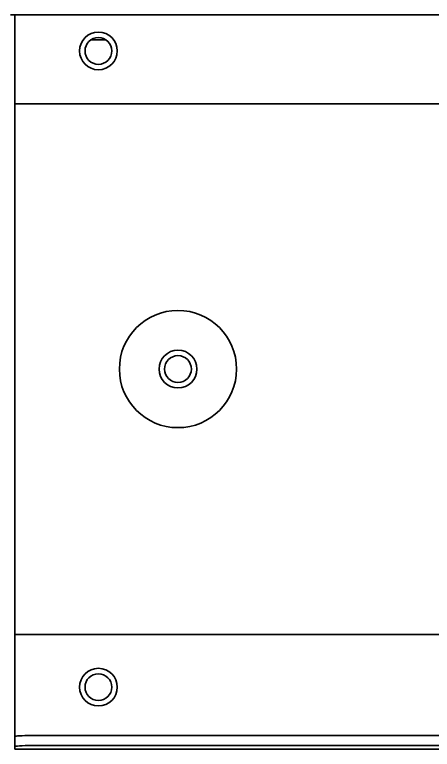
# Model space of a CAD drawing. Extents: x -760 to 4209, y 5795 to 10328.
# Drawn here: x 1916.6 to 1966.4, y 10065.6 to 10153.4 of the extents above; entities that cross this region are included whole.
import ezdxf

# ---------------------------------------------------------------- set-up
doc = ezdxf.new("R2010")
doc.units = 0
doc.header["$LTSCALE"] = 5
doc.layers.add('1', color=7, linetype='CONTINUOUS', true_color=0xffffff)

msp = doc.modelspace()

# ---------------------------------------------------------------- linework, layer by layer
at = {"layer": '1', "color": 7, "linetype": 'Continuous', "lineweight": 35}
for p, q in [((1916.055, 10153.353), (2643.555, 10153.353)), ((1916.555, 10153.353), (1916.555, 10143.722)), ((1925.653, 10150.341), (1927.464, 10150.341)), ((1916.555, 10143.722), (1916.555, 10142.722)), ((2643.555, 10142.722), (1916.555, 10142.722)), ((1916.555, 10140.522), (1916.555, 10142.722)), ((1916.555, 10140.522), (1916.555, 10081.522)), ((1916.555, 10079.322), (1916.555, 10081.522)), ((2643.555, 10079.322), (1916.555, 10079.322)), ((1916.555, 10078.322), (1916.555, 10079.322)), ((1916.555, 10078.322), (1916.555, 10067.797)), ((1916.555, 10067.797), (1916.555, 10067.109)), ((1916.555, 10065.912), (1916.555, 10067.109)), ((1918.555, 10067.249), (2641.555, 10067.249)), ((1916.555, 10065.602), (1916.555, 10065.912)), ((1916.555, 10065.602), (1916.555, 10065.597)), ((1916.555, 10065.597), (2643.555, 10065.597)), ((1918.555, 10066.052), (2641.555, 10066.052))]:
    msp.add_line(p, q, dxfattribs=at)
for centre, radius in [((1926.555, 10149.022), 2.25), ((1926.555, 10149.022), 1.6), ((1936.055, 10111.022), 7), ((1936.055, 10111.022), 2.26), ((1936.055, 10111.022), 1.6), ((1926.555, 10073.022), 2.25), ((1926.555, 10073.022), 1.6)]:
    msp.add_circle(centre, radius, dxfattribs=at)
for centre, major_axis, start_param, end_param in [((1918.555, 10067.109), (-2, 0), 4.712389, 6.283185), ((1918.555, 10065.912), (2, 0), 1.570796, 3.141593)]:
    msp.add_ellipse(centre, major_axis=major_axis, ratio=0.069756, start_param=start_param, end_param=end_param, dxfattribs=at)

doc.saveas('drawing.dxf')
